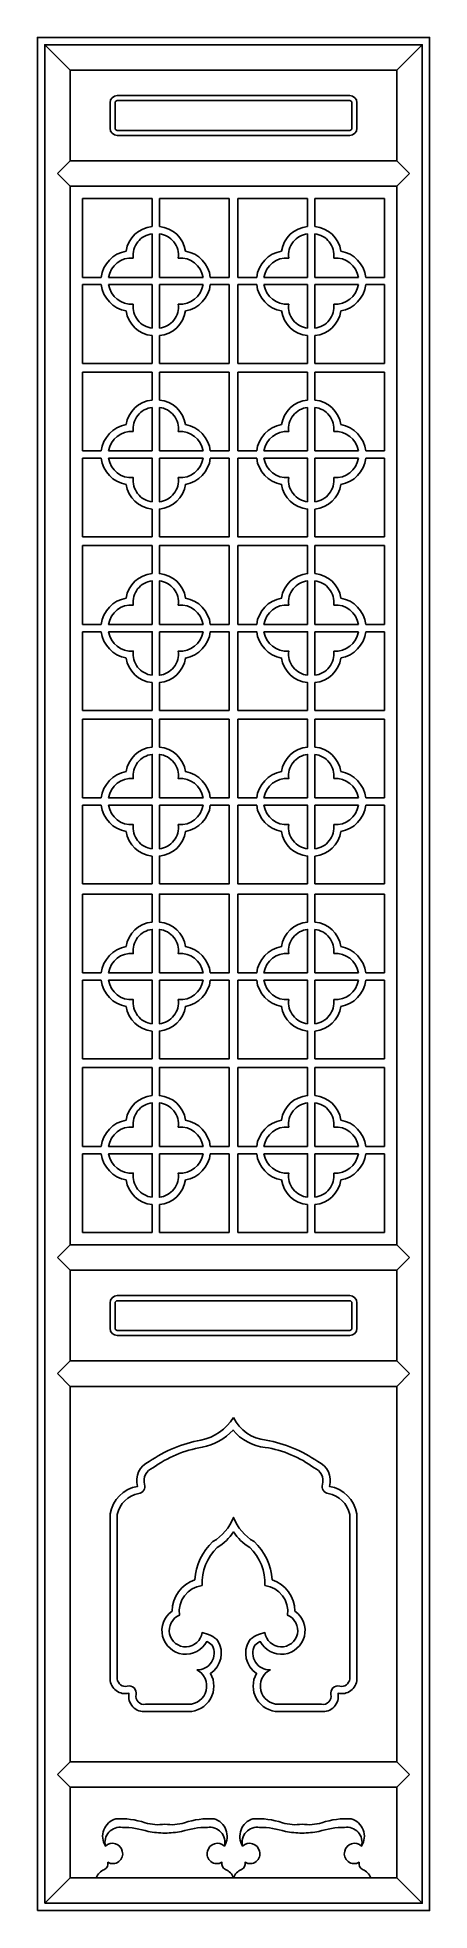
# Model space of a CAD drawing. Header units: metres. Extents: x 0 to 540, y 0 to 2580.
import ezdxf

# ---------------------------------------------------------------- set-up
doc = ezdxf.new("R2010")
doc.units = ezdxf.units.M
for name, color, linetype in [('3', 3, 'Continuous'), ('4', 4, 'Continuous'), ('7', 7, 'Continuous')]:
    doc.layers.add(name, color=color, linetype=linetype)

msp = doc.modelspace()

# ---------------------------------------------------------------- linework, layer by layer
at = {"layer": '3'}
for p, q in [((10, 2570), (45, 2535)), ((495, 2535), (530, 2570)), ((45, 2410), (27.5, 2392.5)), ((495, 2410), (512.5, 2392.5)), ((27.5, 2392.5), (45, 2375)), ((495, 2375), (512.5, 2392.5)), ((158, 2319.55), (158, 2358)), ((168, 2358), (168, 2319.55)), ((264, 2249.5), (264, 2358)), ((276, 2358), (276, 2249.5)), ((372, 2319.55), (372, 2358)), ((382, 2358), (382, 2319.55)), ((158, 2249.5), (158, 2309.5)), ((168, 2249.5), (168, 2309.5)), ((372, 2249.5), (372, 2309.5)), ((382, 2249.5), (382, 2309.5)), ((62, 2249.5), (87.91, 2249.5)), ((98, 2249.5), (158, 2249.5)), ((228, 2249.5), (168, 2249.5)), ((238.09, 2249.5), (264, 2249.5)), ((276, 2249.5), (301.91, 2249.5)), ((312, 2249.5), (372, 2249.5)), ((442, 2249.5), (382, 2249.5)), ((452.09, 2249.5), (478, 2249.5)), ((87.91, 2239.5), (62, 2239.5)), ((98, 2239.5), (158, 2239.5)), ((158, 2239.5), (158, 2179.5)), ((168, 2179.5), (168, 2239.5)), ((168, 2239.5), (228, 2239.5)), ((238.09, 2239.5), (264, 2239.5)), ((264, 2239.5), (264, 2131)), ((276, 2239.5), (276, 2131)), ((301.91, 2239.5), (276, 2239.5)), ((312, 2239.5), (372, 2239.5)), ((372, 2239.5), (372, 2179.5)), ((382, 2179.5), (382, 2239.5)), ((382, 2239.5), (442, 2239.5)), ((452.09, 2239.5), (478, 2239.5)), ((158, 2131), (158, 2169.45)), ((168, 2131), (168, 2169.45)), ((372, 2131), (372, 2169.45)), ((382, 2131), (382, 2169.45)), ((62, 2131), (158, 2131)), ((158, 2119), (62, 2119)), ((158, 2080.55), (158, 2119)), ((264, 2131), (168, 2131)), ((264, 2119), (168, 2119)), ((168, 2119), (168, 2080.55)), ((264, 2010.5), (264, 2119)), ((276, 2131), (372, 2131)), ((372, 2119), (276, 2119)), ((276, 2119), (276, 2010.5)), ((372, 2080.55), (372, 2119)), ((478, 2131), (382, 2131)), ((478, 2119), (382, 2119)), ((382, 2119), (382, 2080.55)), ((158, 2010.5), (158, 2070.5)), ((168, 2010.5), (168, 2070.5)), ((372, 2010.5), (372, 2070.5)), ((382, 2010.5), (382, 2070.5)), ((62, 2010.5), (87.91, 2010.5)), ((87.91, 2000.5), (62, 2000.5)), ((98, 2010.5), (158, 2010.5)), ((228, 2010.5), (168, 2010.5)), ((238.09, 2010.5), (264, 2010.5)), ((276, 2010.5), (301.91, 2010.5)), ((312, 2010.5), (372, 2010.5)), ((442, 2010.5), (382, 2010.5)), ((382, 2000.5), (442, 2000.5)), ((382, 1940.5), (382, 2000.5)), ((452.09, 2010.5), (478, 2010.5)), ((452.09, 2000.5), (478, 2000.5)), ((158, 1892), (158, 1930.45)), ((382, 1892), (382, 1930.45)), ((62, 1892), (158, 1892)), ((478, 1892), (382, 1892)), ((158, 1880), (62, 1880)), ((158, 1841.55), (158, 1880)), ((478, 1880), (382, 1880)), ((382, 1880), (382, 1841.55)), ((382, 1771.5), (382, 1831.5)), ((62, 1771.5), (87.91, 1771.5)), ((87.91, 1761.5), (62, 1761.5)), ((442, 1771.5), (382, 1771.5)), ((382, 1761.5), (442, 1761.5)), ((382, 1701.5), (382, 1761.5)), ((452.09, 1771.5), (478, 1771.5)), ((452.09, 1761.5), (478, 1761.5)), ((158, 1653), (158, 1691.45)), ((382, 1653), (382, 1691.45)), ((62, 1653), (158, 1653)), ((478, 1653), (382, 1653)), ((158, 1641), (62, 1641)), ((158, 1602.55), (158, 1641)), ((478, 1641), (382, 1641)), ((382, 1641), (382, 1602.55)), ((382, 1532.5), (382, 1592.5)), ((62, 1532.5), (87.91, 1532.5)), ((87.91, 1522.5), (62, 1522.5)), ((442, 1532.5), (382, 1532.5)), ((382, 1522.5), (442, 1522.5)), ((382, 1462.5), (382, 1522.5)), ((452.09, 1532.5), (478, 1532.5)), ((452.09, 1522.5), (478, 1522.5)), ((158, 1414), (158, 1452.45)), ((382, 1414), (382, 1452.45)), ((62, 1414), (158, 1414)), ((158, 1400), (62, 1400)), ((158, 1361.55), (158, 1400)), ((478, 1414), (382, 1414)), ((478, 1400), (382, 1400)), ((382, 1400), (382, 1361.55)), ((382, 1291.5), (382, 1351.5)), ((62, 1291.5), (87.91, 1291.5)), ((442, 1291.5), (382, 1291.5)), ((452.09, 1291.5), (478, 1291.5)), ((87.91, 1281.5), (62, 1281.5)), ((382, 1281.5), (442, 1281.5)), ((382, 1221.5), (382, 1281.5)), ((452.09, 1281.5), (478, 1281.5)), ((158, 1173), (158, 1211.45)), ((382, 1173), (382, 1211.45)), ((62, 1173), (158, 1173)), ((158, 1161), (62, 1161)), ((158, 1122.55), (158, 1161)), ((478, 1173), (382, 1173)), ((478, 1161), (382, 1161)), ((382, 1161), (382, 1122.55)), ((382, 1052.5), (382, 1112.5)), ((62, 1052.5), (87.91, 1052.5)), ((87.91, 1042.5), (62, 1042.5)), ((238.09, 1042.5), (264, 1042.5)), ((264, 1042.5), (264, 934)), ((276, 1042.5), (276, 934)), ((301.91, 1042.5), (276, 1042.5)), ((442, 1052.5), (382, 1052.5)), ((382, 982.5), (382, 1042.5)), ((382, 1042.5), (442, 1042.5)), ((452.09, 1052.5), (478, 1052.5)), ((452.09, 1042.5), (478, 1042.5)), ((158, 934), (158, 972.45)), ((168, 934), (168, 972.45)), ((372, 934), (372, 972.45)), ((382, 934), (382, 972.45)), ((27.5, 899.5), (45, 917)), ((495, 917), (512.5, 899.5)), ((45, 882), (27.5, 899.5)), ((495, 882), (512.5, 899.5)), ((27.5, 739.5), (45, 757)), ((495, 757), (512.5, 739.5)), ((45, 722), (27.5, 739.5)), ((495, 722), (512.5, 739.5)), ((27.5, 187.5), (45, 205)), ((45, 170), (27.5, 187.5)), ((495, 205), (512.5, 187.5)), ((495, 170), (512.5, 187.5)), ((10, 10), (45, 45)), ((495, 45), (530, 10))]:
    msp.add_line(p, q, dxfattribs=at)
msp.add_lwpolyline([(10, 10), (530, 10), (530, 2570), (10, 2570)], close=True, dxfattribs=at)
for points in [[(110, 2445), (430, 2445, 0.41), (440, 2455), (440, 2490, 0.41), (430, 2500), (110, 2500, 0.41), (100, 2490), (100, 2455, 0.41)], [(110, 2452), (430, 2452, 0.41), (433, 2455), (433, 2490, 0.41), (430, 2493), (110, 2493, 0.41), (107, 2490), (107, 2455, 0.41)], [(158, 1940.5, -0.42), (131.99, 1973.79, -0.4), (98, 2000.5), (158, 2000.5)], [(168, 1892), (168, 1930.45, 0.35), (203.83, 1964.26, 0.33), (238.09, 2000.5), (264, 2000.5), (264, 1892)], [(168, 2000.5), (228, 2000.5, -0.4), (194.01, 1973.79, -0.42), (168, 1940.5)], [(372, 1892), (372, 1930.45, -0.35), (336.17, 1964.26, -0.33), (301.91, 2000.5), (276, 2000.5), (276, 1892)], [(372, 1940.5, -0.42), (345.99, 1973.79, -0.4), (312, 2000.5), (372, 2000.5)], [(238.09, 1771.5), (264, 1771.5), (264, 1880), (168, 1880), (168, 1841.55, -0.35), (203.83, 1807.74, -0.33)], [(276, 1771.5), (301.91, 1771.5, -0.33), (336.17, 1807.74, -0.35), (372, 1841.55), (372, 1880), (276, 1880)], [(158, 1771.5), (158, 1831.5, 0.42), (131.99, 1798.21, 0.4), (98, 1771.5)], [(168, 1771.5), (168, 1831.5, -0.42), (194.01, 1798.21, -0.4), (228, 1771.5)], [(372, 1771.5), (372, 1831.5, 0.42), (345.99, 1798.21, 0.4), (312, 1771.5)], [(158, 1701.5, -0.42), (131.99, 1734.79, -0.4), (98, 1761.5), (158, 1761.5)], [(168, 1653), (168, 1691.45, 0.35), (203.83, 1725.26, 0.33), (238.09, 1761.5), (264, 1761.5), (264, 1653)], [(168, 1761.5), (228, 1761.5, -0.4), (194.01, 1734.79, -0.42), (168, 1701.5)], [(372, 1653), (372, 1691.45, -0.35), (336.17, 1725.26, -0.33), (301.91, 1761.5), (276, 1761.5), (276, 1653)], [(372, 1701.5, -0.42), (345.99, 1734.79, -0.4), (312, 1761.5), (372, 1761.5)], [(238.09, 1532.5), (264, 1532.5), (264, 1641), (168, 1641), (168, 1602.55, -0.35), (203.83, 1568.74, -0.33)], [(276, 1532.5), (301.91, 1532.5, -0.33), (336.17, 1568.74, -0.35), (372, 1602.55), (372, 1641), (276, 1641)], [(158, 1532.5), (158, 1592.5, 0.42), (131.99, 1559.21, 0.4), (98, 1532.5)], [(168, 1532.5), (168, 1592.5, -0.42), (194.01, 1559.21, -0.4), (228, 1532.5)], [(372, 1532.5), (372, 1592.5, 0.42), (345.99, 1559.21, 0.4), (312, 1532.5)], [(158, 1462.5, -0.42), (131.99, 1495.79, -0.4), (98, 1522.5), (158, 1522.5)], [(168, 1414), (168, 1452.45, 0.35), (203.83, 1486.26, 0.33), (238.09, 1522.5), (264, 1522.5), (264, 1414)], [(168, 1522.5), (228, 1522.5, -0.4), (194.01, 1495.79, -0.42), (168, 1462.5)], [(372, 1414), (372, 1452.45, -0.35), (336.17, 1486.26, -0.33), (301.91, 1522.5), (276, 1522.5), (276, 1414)], [(372, 1462.5, -0.42), (345.99, 1495.79, -0.4), (312, 1522.5), (372, 1522.5)], [(238.09, 1291.5), (264, 1291.5), (264, 1400), (168, 1400), (168, 1361.55, -0.35), (203.83, 1327.74, -0.33)], [(276, 1291.5), (301.91, 1291.5, -0.33), (336.17, 1327.74, -0.35), (372, 1361.55), (372, 1400), (276, 1400)], [(158, 1291.5), (158, 1351.5, 0.42), (131.99, 1318.21, 0.4), (98, 1291.5)], [(168, 1291.5), (168, 1351.5, -0.42), (194.01, 1318.21, -0.4), (228, 1291.5)], [(372, 1291.5), (372, 1351.5, 0.42), (345.99, 1318.21, 0.4), (312, 1291.5)], [(158, 1221.5, -0.42), (131.99, 1254.79, -0.4), (98, 1281.5), (158, 1281.5)], [(168, 1173), (168, 1211.45, 0.35), (203.83, 1245.26, 0.33), (238.09, 1281.5), (264, 1281.5), (264, 1173)], [(168, 1281.5), (228, 1281.5, -0.4), (194.01, 1254.79, -0.42), (168, 1221.5)], [(372, 1173), (372, 1211.45, -0.35), (336.17, 1245.26, -0.33), (301.91, 1281.5), (276, 1281.5), (276, 1173)], [(372, 1221.5, -0.42), (345.99, 1254.79, -0.4), (312, 1281.5), (372, 1281.5)], [(238.09, 1052.5), (264, 1052.5), (264, 1161), (168, 1161), (168, 1122.55, -0.35), (203.83, 1088.74, -0.33)], [(276, 1052.5), (301.91, 1052.5, -0.33), (336.17, 1088.74, -0.35), (372, 1122.55), (372, 1161), (276, 1161)], [(158, 1052.5), (158, 1112.5, 0.42), (131.99, 1079.21, 0.4), (98, 1052.5)], [(168, 1052.5), (168, 1112.5, -0.42), (194.01, 1079.21, -0.4), (228, 1052.5)], [(372, 1052.5), (372, 1112.5, 0.42), (345.99, 1079.21, 0.4), (312, 1052.5)], [(158, 982.5, -0.42), (131.99, 1015.79, -0.4), (98, 1042.5), (158, 1042.5)], [(168, 1042.5), (228, 1042.5, -0.4), (194.01, 1015.79, -0.42), (168, 982.5)], [(372, 982.5, -0.42), (345.99, 1015.79, -0.4), (312, 1042.5), (372, 1042.5)], [(110, 847), (430, 847, -0.41), (440, 837), (440, 802, -0.41), (430, 792), (110, 792, -0.41), (100, 802), (100, 837, -0.41)], [(110, 840), (430, 840, -0.41), (433, 837), (433, 802, -0.41), (430, 799), (110, 799, -0.41), (107, 802), (107, 837, -0.41)], [(270, 679.18, -0.21), (225.09, 647.89, 0.11), (153.81, 618.36, 0.38), (137.89, 584.28, 0.32), (100, 546.44), (100, 318.65, 0.47), (126.03, 299.33, 0.51), (149.67, 274.1), (207.73, 274.1, 0.58), (238.23, 326.71, 0.4), (248.64, 371.41, 0.17), (226.65, 382.77, -1.73), (195.59, 406.79, -0.41), (226.62, 447.85, -0.21), (247.69, 500.17, 0.12), (270, 521.62, 0.12), (292.31, 500.17, -0.21), (313.38, 447.85, -0.41), (344.41, 406.79, -1.73), (313.35, 382.77, 0.17), (291.36, 371.41, 0.4), (301.77, 326.71, 0.58), (332.27, 274.1), (390.33, 274.1, 0.51), (413.97, 299.33, 0.47), (440, 318.65), (440, 546.44, 0.32), (402.11, 584.28, 0.38), (386.19, 618.36, 0.11), (314.91, 647.89, -0.26)], [(219.42, 331.44, 0.58), (240.6, 365.33, 0.08), (233.07, 370.54, -1.27), (185.31, 412.49, -0.31), (216.74, 455.66, -0.19), (241.7, 508.28, 0.17), (270, 541.48, 0.17), (298.3, 508.28, -0.19), (323.26, 455.66, -0.31), (354.69, 412.49, -1.27), (306.93, 370.54, 0.08), (299.4, 365.33, 0.58), (320.58, 331.44, 0.79), (332.25, 284.1), (391.06, 284.1, 0.53), (404.16, 297.43, -0.55), (416.31, 309.06, 0.46), (430, 318.99), (430, 545.53, 0.31), (400.43, 574.42, -0.45), (392.5, 587.06, 0.39), (381.29, 609.56, 0.12), (313.6, 637.97, -0.2), (269.32, 661.74, -0.16), (226.86, 638.05, 0.12), (158.71, 609.56, 0.39), (147.5, 587.06, -0.45), (139.57, 574.42, 0.31), (110, 545.53), (110, 318.99, 0.46), (123.69, 309.06, -0.55), (135.84, 297.43, 0.53), (148.94, 284.1), (207.75, 284.1, 0.79)]]:
    msp.add_lwpolyline(points, format="xyb", close=True, dxfattribs=at)
for points in [[(270, 45, 0.23), (258.85, 56.45, -0.33), (254.01, 66.55, -0.68), (234.17, 81.66, -0.58), (257.52, 88.79, 0.49), (243.27, 126.41, 0.09), (202.64, 121.03, -0.12), (175.52, 119.05, -0.12), (148.4, 121.03, 0.09), (107.76, 126.41, 0.49), (93.51, 88.79, -0.58), (116.87, 81.66, -0.68), (97.02, 66.55, -0.33), (92.18, 56.45, 0.23), (81.03, 45)], [(257.52, 88.79, 0.53), (234.01, 114.58, 0.08), (198.58, 108.68, -0.02), (175.52, 106.63, -0.02), (152.45, 108.68, 0.08), (117.02, 114.58, 0.53), (93.51, 88.79)], [(458.97, 45, 0.23), (447.82, 56.45, -0.33), (442.98, 66.55, -0.68), (423.13, 81.66, -0.58), (446.49, 88.79, 0.49), (432.24, 126.41, 0.09), (391.6, 121.03, -0.12), (364.48, 119.05, -0.12), (337.36, 121.03, 0.09), (296.73, 126.41, 0.49), (282.48, 88.79, -0.58), (305.83, 81.66, -0.68), (285.99, 66.55, -0.33), (281.15, 56.45, 0.23), (270, 45)], [(446.49, 88.79, 0.53), (422.98, 114.58, 0.08), (387.55, 108.68, -0.02), (364.48, 106.63, -0.02), (341.42, 108.68, 0.08), (305.99, 114.58, 0.53), (282.48, 88.79)]]:
    msp.add_lwpolyline(points, format="xyb", dxfattribs=at)
for centre, radius, start, end in [((161.49, 2279.97), 39.74, 95.04, 171.65), ((161.49, 2279.97), 29.74, 96.74, 187.25), ((164.51, 2279.97), 39.74, 8.35, 84.96), ((164.51, 2279.97), 29.74, 352.75, 83.26), ((375.49, 2279.97), 39.74, 95.04, 171.65), ((375.49, 2279.97), 29.74, 96.74, 187.25), ((378.51, 2279.97), 39.74, 8.35, 84.96), ((378.51, 2279.97), 29.74, 352.75, 83.26), ((129.2, 2244.78), 41.55, 99.74, 173.48), ((129.2, 2244.78), 31.55, 84.93, 171.4), ((196.8, 2244.78), 31.55, 8.6, 95.07), ((196.8, 2244.78), 41.55, 6.52, 80.26), ((343.2, 2244.78), 41.55, 99.74, 173.48), ((343.2, 2244.78), 31.55, 84.93, 171.4), ((410.8, 2244.78), 31.55, 8.6, 95.07), ((410.8, 2244.78), 41.55, 6.52, 80.26), ((129.2, 2244.22), 41.55, 186.52, 260.26), ((129.2, 2244.22), 31.55, 188.6, 275.07), ((196.8, 2244.22), 31.55, 264.93, 351.4), ((196.8, 2244.22), 41.55, 279.74, 353.48), ((343.2, 2244.22), 41.55, 186.52, 260.26), ((343.2, 2244.22), 31.55, 188.6, 275.07), ((410.8, 2244.22), 31.55, 264.93, 351.4), ((410.8, 2244.22), 41.55, 279.74, 353.48), ((161.49, 2209.03), 39.74, 188.35, 264.96), ((161.49, 2209.03), 29.74, 172.75, 263.26), ((164.51, 2209.03), 29.74, 276.74, 7.25), ((164.51, 2209.03), 39.74, 275.04, 351.65), ((375.49, 2209.03), 39.74, 188.35, 264.96), ((375.49, 2209.03), 29.74, 172.75, 263.26), ((378.51, 2209.03), 29.74, 276.74, 7.25), ((378.51, 2209.03), 39.74, 275.04, 351.65), ((161.49, 2040.97), 39.74, 95.04, 171.65), ((161.49, 2040.97), 29.74, 96.74, 187.25), ((164.51, 2040.97), 39.74, 8.35, 84.96), ((164.51, 2040.97), 29.74, 352.75, 83.26), ((375.49, 2040.97), 39.74, 95.04, 171.65), ((375.49, 2040.97), 29.74, 96.74, 187.25), ((378.51, 2040.97), 39.74, 8.35, 84.96), ((378.51, 2040.97), 29.74, 352.75, 83.26), ((129.2, 2005.78), 41.55, 99.74, 173.48), ((196.8, 2005.78), 41.55, 6.52, 80.26), ((343.2, 2005.78), 41.55, 99.74, 173.48), ((410.8, 2005.78), 41.55, 6.52, 80.26), ((129.2, 2005.78), 31.55, 84.93, 171.4), ((196.8, 2005.78), 31.55, 8.6, 95.07), ((343.2, 2005.78), 31.55, 84.93, 171.4), ((410.8, 2005.78), 31.55, 8.6, 95.07), ((129.2, 2005.22), 41.55, 186.52, 260.26), ((410.8, 2005.22), 31.55, 264.93, 351.4), ((410.8, 2005.22), 41.55, 279.74, 353.48), ((161.49, 1970.03), 39.74, 188.35, 264.96), ((378.51, 1970.03), 29.74, 276.74, 7.25), ((378.51, 1970.03), 39.74, 275.04, 351.65), ((161.49, 1801.97), 39.74, 95.04, 171.65), ((378.51, 1801.97), 39.74, 8.35, 84.96), ((129.2, 1766.78), 41.55, 99.74, 173.48), ((378.51, 1801.97), 29.74, 352.75, 83.26), ((410.8, 1766.78), 41.55, 6.52, 80.26), ((410.8, 1766.78), 31.55, 8.6, 95.07), ((129.2, 1766.22), 41.55, 186.52, 260.26), ((410.8, 1766.22), 31.55, 264.93, 351.4), ((410.8, 1766.22), 41.55, 279.74, 353.48), ((378.51, 1731.03), 29.74, 276.74, 7.25), ((161.49, 1731.03), 39.74, 188.35, 264.96), ((378.51, 1731.03), 39.74, 275.04, 351.65), ((161.49, 1562.97), 39.74, 95.04, 171.65), ((378.51, 1562.97), 39.74, 8.35, 84.96), ((378.51, 1562.97), 29.74, 352.75, 83.26), ((129.2, 1527.78), 41.55, 99.74, 173.48), ((410.8, 1527.78), 31.55, 8.6, 95.07), ((410.8, 1527.78), 41.55, 6.52, 80.26), ((129.2, 1527.22), 41.55, 186.52, 260.26), ((410.8, 1527.22), 31.55, 264.93, 351.4), ((410.8, 1527.22), 41.55, 279.74, 353.48), ((161.49, 1492.03), 39.74, 188.35, 264.96), ((378.51, 1492.03), 29.74, 276.74, 7.25), ((378.51, 1492.03), 39.74, 275.04, 351.65), ((161.49, 1321.97), 39.74, 95.04, 171.65), ((378.51, 1321.97), 39.74, 8.35, 84.96), ((378.51, 1321.97), 29.74, 352.75, 83.26), ((129.2, 1286.78), 41.55, 99.74, 173.48), ((410.8, 1286.78), 31.55, 8.6, 95.07), ((410.8, 1286.78), 41.55, 6.52, 80.26), ((129.2, 1286.22), 41.55, 186.52, 260.26), ((410.8, 1286.22), 31.55, 264.93, 351.4), ((410.8, 1286.22), 41.55, 279.74, 353.48), ((161.49, 1251.03), 39.74, 188.35, 264.96), ((378.51, 1251.03), 29.74, 276.74, 7.25), ((378.51, 1251.03), 39.74, 275.04, 351.65), ((161.49, 1082.97), 39.74, 95.04, 171.65), ((378.51, 1082.97), 39.74, 8.35, 84.96), ((378.51, 1082.97), 29.74, 352.75, 83.26), ((129.2, 1047.78), 41.55, 99.74, 173.48), ((410.8, 1047.78), 41.55, 6.52, 80.26), ((410.8, 1047.78), 31.55, 8.6, 95.07), ((129.2, 1047.22), 41.55, 186.52, 260.26), ((196.8, 1047.22), 41.55, 279.74, 353.48), ((343.2, 1047.22), 41.55, 186.52, 260.26), ((410.8, 1047.22), 31.55, 264.93, 351.4), ((410.8, 1047.22), 41.55, 279.74, 353.48), ((161.49, 1012.03), 39.74, 188.35, 264.96), ((164.51, 1012.03), 39.74, 275.04, 351.65), ((375.49, 1012.03), 39.74, 188.35, 264.96), ((378.51, 1012.03), 29.74, 276.74, 7.25), ((378.51, 1012.03), 39.74, 275.04, 351.65)]:
    msp.add_arc(centre, radius, start, end, dxfattribs=at)
at = {"layer": '4'}
msp.add_lwpolyline([(0, 0), (540, 0), (540, 2580), (0, 2580)], close=True, dxfattribs=at)
at = {"layer": '7'}
for p, q in [((495, 2535), (45, 2535)), ((45, 2535), (45, 2410)), ((495, 2535), (495, 2410)), ((45, 2410), (495, 2410)), ((45, 2375), (45, 917)), ((45, 2375), (495, 2375)), ((495, 917), (495, 2375)), ((158, 2358), (62, 2358)), ((62, 2358), (62, 2249.5)), ((264, 2358), (168, 2358)), ((372, 2358), (276, 2358)), ((478, 2358), (382, 2358)), ((478, 2249.5), (478, 2358)), ((62, 2239.5), (62, 2131)), ((478, 2239.5), (478, 2131)), ((62, 2119), (62, 2010.5)), ((478, 2010.5), (478, 2119)), ((62, 2000.5), (62, 1892)), ((478, 2000.5), (478, 1892)), ((62, 1880), (62, 1771.5)), ((478, 1771.5), (478, 1880)), ((62, 1761.5), (62, 1653)), ((478, 1761.5), (478, 1653)), ((62, 1641), (62, 1532.5)), ((478, 1532.5), (478, 1641)), ((62, 1522.5), (62, 1414)), ((478, 1522.5), (478, 1414)), ((62, 1400), (62, 1291.5)), ((478, 1291.5), (478, 1400)), ((62, 1281.5), (62, 1173)), ((478, 1281.5), (478, 1173)), ((62, 1161), (62, 1052.5)), ((478, 1052.5), (478, 1161)), ((62, 1042.5), (62, 934)), ((478, 1042.5), (478, 934)), ((62, 934), (158, 934)), ((264, 934), (168, 934)), ((276, 934), (372, 934)), ((478, 934), (382, 934)), ((45, 917), (495, 917)), ((45, 882), (495, 882)), ((45, 882), (45, 757)), ((495, 757), (495, 882)), ((45, 757), (495, 757)), ((45, 722), (45, 205)), ((45, 722), (495, 722)), ((495, 205), (495, 722)), ((45, 205), (495, 205)), ((45, 170), (495, 170)), ((45, 170), (45, 45)), ((495, 45), (495, 170)), ((45, 45), (495, 45))]:
    msp.add_line(p, q, dxfattribs=at)

doc.saveas('drawing.dxf')
